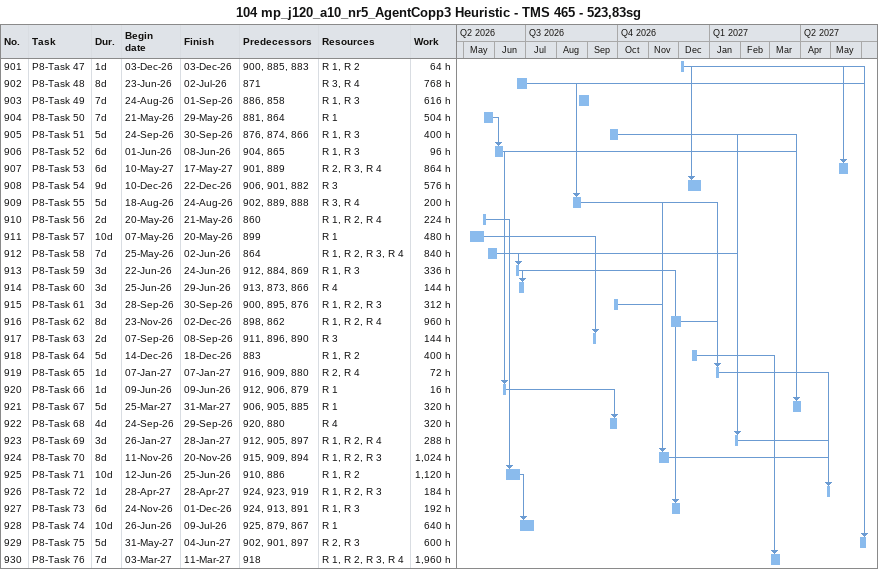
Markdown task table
104 mp_j120_a10_nr5_AgentCopp3 Heuristic - TMS 465 - 523,83sg

| ID | Task | Duration | Start | Finish | Predecessors | Resources | Work (h) |
|---|---|---|---|---|---|---|---|
| 901 | P8-Task 47 | 1d | 2026-12-03 | 2026-12-03 | 900, 885, 883 | R 1, R 2 | 64 |
| 902 | P8-Task 48 | 8d | 2026-06-23 | 2026-07-02 | 871 | R 3, R 4 | 768 |
| 903 | P8-Task 49 | 7d | 2026-08-24 | 2026-09-01 | 886, 858 | R 1, R 3 | 616 |
| 904 | P8-Task 50 | 7d | 2026-05-21 | 2026-05-29 | 881, 864 | R 1 | 504 |
| 905 | P8-Task 51 | 5d | 2026-09-24 | 2026-09-30 | 876, 874, 866 | R 1, R 3 | 400 |
| 906 | P8-Task 52 | 6d | 2026-06-01 | 2026-06-08 | 904, 865 | R 1, R 3 | 96 |
| 907 | P8-Task 53 | 6d | 2027-05-10 | 2027-05-17 | 901, 889 | R 2, R 3, R 4 | 864 |
| 908 | P8-Task 54 | 9d | 2026-12-10 | 2026-12-22 | 906, 901, 882 | R 3 | 576 |
| 909 | P8-Task 55 | 5d | 2026-08-18 | 2026-08-24 | 902, 889, 888 | R 3, R 4 | 200 |
| 910 | P8-Task 56 | 2d | 2026-05-20 | 2026-05-21 | 860 | R 1, R 2, R 4 | 224 |
| 911 | P8-Task 57 | 10d | 2026-05-07 | 2026-05-20 | 899 | R 1 | 480 |
| 912 | P8-Task 58 | 7d | 2026-05-25 | 2026-06-02 | 864 | R 1, R 2, R 3, R 4 | 840 |
| 913 | P8-Task 59 | 3d | 2026-06-22 | 2026-06-24 | 912, 884, 869 | R 1, R 3 | 336 |
| 914 | P8-Task 60 | 3d | 2026-06-25 | 2026-06-29 | 913, 873, 866 | R 4 | 144 |
| 915 | P8-Task 61 | 3d | 2026-09-28 | 2026-09-30 | 900, 895, 876 | R 1, R 2, R 3 | 312 |
| 916 | P8-Task 62 | 8d | 2026-11-23 | 2026-12-02 | 898, 862 | R 1, R 2, R 4 | 960 |
| 917 | P8-Task 63 | 2d | 2026-09-07 | 2026-09-08 | 911, 896, 890 | R 3 | 144 |
| 918 | P8-Task 64 | 5d | 2026-12-14 | 2026-12-18 | 883 | R 1, R 2 | 400 |
| 919 | P8-Task 65 | 1d | 2027-01-07 | 2027-01-07 | 916, 909, 880 | R 2, R 4 | 72 |
| 920 | P8-Task 66 | 1d | 2026-06-09 | 2026-06-09 | 912, 906, 879 | R 1 | 16 |
| 921 | P8-Task 67 | 5d | 2027-03-25 | 2027-03-31 | 906, 905, 885 | R 1 | 320 |
| 922 | P8-Task 68 | 4d | 2026-09-24 | 2026-09-29 | 920, 880 | R 4 | 320 |
| 923 | P8-Task 69 | 3d | 2027-01-26 | 2027-01-28 | 912, 905, 897 | R 1, R 2, R 4 | 288 |
| 924 | P8-Task 70 | 8d | 2026-11-11 | 2026-11-20 | 915, 909, 894 | R 1, R 2, R 3 | 1024 |
| 925 | P8-Task 71 | 10d | 2026-06-12 | 2026-06-25 | 910, 886 | R 1, R 2 | 1120 |
| 926 | P8-Task 72 | 1d | 2027-04-28 | 2027-04-28 | 924, 923, 919 | R 1, R 2, R 3 | 184 |
| 927 | P8-Task 73 | 6d | 2026-11-24 | 2026-12-01 | 924, 913, 891 | R 1, R 3 | 192 |
| 928 | P8-Task 74 | 10d | 2026-06-26 | 2026-07-09 | 925, 879, 867 | R 1 | 640 |
| 929 | P8-Task 75 | 5d | 2027-05-31 | 2027-06-04 | 902, 901, 897 | R 2, R 3 | 600 |
| 930 | P8-Task 76 | 7d | 2027-03-03 | 2027-03-11 | 918 | R 1, R 2, R 3, R 4 | 1960 |
